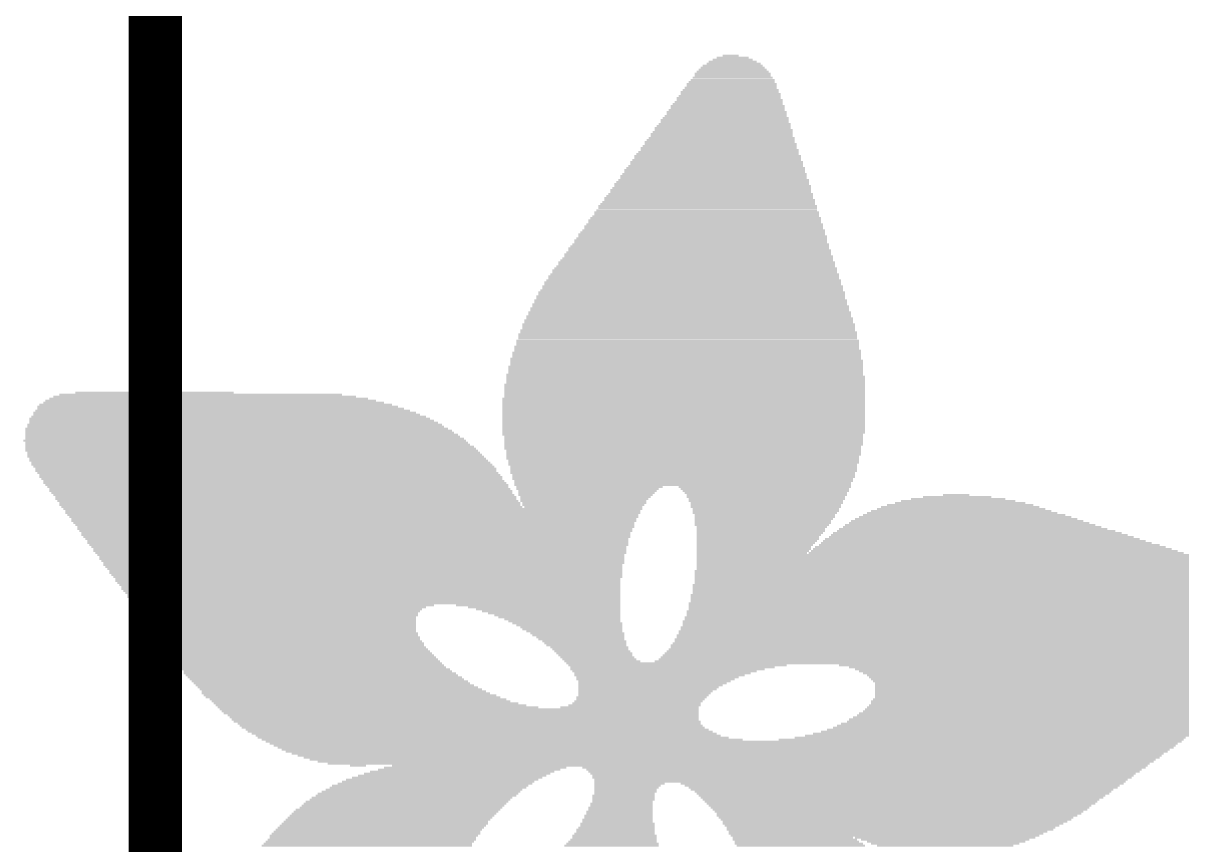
# Model space of a CAD drawing. Extents: x -8.6 to 41.9, y -5.2 to 49.8.
# Drawn here: x 0.504 to 4.909, y 31.962 to 35.084 of the extents above; entities that cross this region are included whole.
import ezdxf

# ---------------------------------------------------------------- set-up
doc = ezdxf.new("R2010")
doc.units = 0
doc.layers.add('21', color=40, linetype='CONTINUOUS')
doc.layers.add('22', color=6, linetype='CONTINUOUS')

# ---------------------------------------------------------------- blocks, each defined once
blk = doc.blocks.new('RECT')
blk.add_solid([(-0.5, -0.5), (0.5, -0.5), (-0.5, 0.5), (0.5, 0.5)])

msp = doc.modelspace()

# ---------------------------------------------------------------- linework, layer by layer
at = {"layer": '22', "const_width": 0.2032}
msp.add_lwpolyline([(1.007, 36.919), (1.007, 0.419)], dxfattribs=at)

# ---------------------------------------------------------------- block references
at = {"layer": '21'}
for p, xscale, yscale in [((3.2055, 34.9301), 0.2058, 0.0076), ((3.2017, 34.9377), 0.1829, 0.0076), ((3.2017, 34.9453), 0.1524, 0.0076), ((3.2017, 34.953), 0.1219, 0.0077), ((3.1941, 34.9606), 0.0609, 0.0076), ((3.2017, 34.892), 0.2896, 0.0076), ((3.2017, 34.8996), 0.2743, 0.0076), ((3.2017, 34.9072), 0.2591, 0.0076), ((3.2017, 34.9149), 0.2438, 0.0077), ((3.2017, 34.9225), 0.2286, 0.0076), ((3.1979, 34.8539), 0.3429, 0.0076), ((3.1979, 34.8463), 0.3429, 0.0076), ((3.1979, 34.8615), 0.3277, 0.0076), ((3.2017, 34.8691), 0.32, 0.0076), ((3.2017, 34.8768), 0.3048, 0.0077), ((3.2017, 34.8844), 0.2896, 0.0076), ((3.1865, 34.8006), 0.3963, 0.0077), ((3.1903, 34.8082), 0.3887, 0.0076), ((3.1903, 34.8234), 0.3733, 0.0076), ((3.1941, 34.8158), 0.381, 0.0076), ((3.1941, 34.831), 0.3657, 0.0076), ((3.1941, 34.8387), 0.3505, 0.0077), ((3.1788, 34.7548), 0.442, 0.0076), ((3.1827, 34.7701), 0.4343, 0.0076), ((3.1827, 34.7625), 0.4343, 0.0077), ((3.1827, 34.7777), 0.4191, 0.0076), ((3.1865, 34.7853), 0.4115, 0.0076), ((3.1903, 34.7929), 0.4039, 0.0076), ((3.1712, 34.7167), 0.4876, 0.0076), ((3.1712, 34.7091), 0.4876, 0.0076), ((3.175, 34.7244), 0.48, 0.0077), ((3.175, 34.732), 0.4648, 0.0076), ((3.1788, 34.7472), 0.4572, 0.0076), ((3.1788, 34.7396), 0.4572, 0.0076), ((3.1636, 34.671), 0.5334, 0.0076), ((3.1636, 34.6863), 0.5182, 0.0077), ((3.1674, 34.6786), 0.5258, 0.0076), ((3.1674, 34.6939), 0.5106, 0.0076), ((3.1712, 34.7015), 0.503, 0.0076), ((3.1522, 34.6329), 0.5715, 0.0076), ((3.156, 34.6253), 0.5791, 0.0076), ((3.156, 34.6405), 0.5639, 0.0076), ((3.1598, 34.6482), 0.5563, 0.0077), ((3.1598, 34.6634), 0.541, 0.0076), ((3.1598, 34.6558), 0.541, 0.0076), ((3.1446, 34.5796), 0.6325, 0.0076), ((3.1445, 34.5872), 0.6172, 0.0076), ((3.1483, 34.5948), 0.6096, 0.0076), ((3.1484, 34.6101), 0.5943, 0.0077), ((3.1522, 34.6024), 0.6019, 0.0076), ((3.1522, 34.6177), 0.5867, 0.0076), ((3.1369, 34.5339), 0.6782, 0.0077), ((3.1369, 34.5415), 0.663, 0.0076), ((3.1408, 34.5567), 0.6553, 0.0076), ((3.1408, 34.5491), 0.6553, 0.0076), ((3.1408, 34.5643), 0.6401, 0.0076), ((3.1446, 34.572), 0.6325, 0.0077), ((3.1293, 34.4881), 0.7239, 0.0076), ((3.1293, 34.5034), 0.7086, 0.0076), ((3.1293, 34.4958), 0.7086, 0.0077), ((3.1331, 34.511), 0.701, 0.0076), ((3.1331, 34.5262), 0.6858, 0.0076), ((3.1331, 34.5186), 0.6858, 0.0076), ((3.1179, 34.45), 0.762, 0.0076), ((3.1217, 34.4577), 0.7544, 0.0077), ((3.1255, 34.4653), 0.7468, 0.0076), ((3.1217, 34.4729), 0.7391, 0.0076), ((3.1255, 34.4805), 0.7315, 0.0076), ((3.1103, 34.4043), 0.8077, 0.0076), ((3.1103, 34.4196), 0.7925, 0.0077), ((3.1141, 34.4119), 0.8001, 0.0076), ((3.1141, 34.4272), 0.7849, 0.0076), ((3.1179, 34.4348), 0.7773, 0.0076), ((3.1179, 34.4424), 0.762, 0.0076), ((3.1026, 34.3662), 0.8534, 0.0076), ((3.1026, 34.3586), 0.8534, 0.0076), ((3.1026, 34.3738), 0.8382, 0.0076), ((3.1064, 34.3891), 0.8306, 0.0076), ((3.1064, 34.3815), 0.8306, 0.0077), ((3.1065, 34.3967), 0.8153, 0.0076), ((3.0912, 34.3129), 0.9068, 0.0076), ((3.095, 34.3205), 0.8992, 0.0076), ((3.095, 34.3357), 0.884, 0.0076), ((3.095, 34.3281), 0.884, 0.0076), ((3.0989, 34.3434), 0.8763, 0.0077), ((3.0988, 34.351), 0.861, 0.0076), ((3.0836, 34.2824), 0.9373, 0.0076), ((3.0874, 34.2748), 0.9449, 0.0076), ((3.0874, 34.29), 0.9296, 0.0076), ((3.0912, 34.2976), 0.922, 0.0076), ((3.0912, 34.3053), 0.9068, 0.0077), ((3.0721, 34.2291), 0.9906, 0.0077), ((3.076, 34.2367), 0.9829, 0.0076), ((3.0798, 34.2443), 0.9753, 0.0076), ((3.0798, 34.2595), 0.9601, 0.0076), ((3.0798, 34.2519), 0.9601, 0.0076), ((3.0836, 34.2672), 0.9525, 0.0077), ((3.0646, 34.1833), 1.0363, 0.0076), ((3.0684, 34.191), 1.0287, 0.0077), ((3.0684, 34.2062), 1.0135, 0.0076), ((3.0722, 34.1986), 1.0211, 0.0076), ((3.0722, 34.2138), 1.0059, 0.0076), ((3.076, 34.2214), 0.9983, 0.0076), ((3.0569, 34.1452), 1.082, 0.0076), ((3.0569, 34.1376), 1.082, 0.0076), ((3.0607, 34.1529), 1.0744, 0.0077), ((3.0607, 34.1605), 1.0592, 0.0076), ((3.0645, 34.1757), 1.0516, 0.0076), ((3.0645, 34.1681), 1.0516, 0.0076), ((3.0493, 34.0995), 1.1278, 0.0076), ((3.0493, 34.0919), 1.1278, 0.0076), ((3.0531, 34.1071), 1.1202, 0.0076), ((3.0531, 34.1224), 1.1049, 0.0076), ((3.0531, 34.1148), 1.1049, 0.0077), ((3.0569, 34.13), 1.0972, 0.0076), ((3.0455, 34.0614), 1.1659, 0.0076), ((3.0455, 34.0538), 1.1659, 0.0076), ((3.0455, 34.069), 1.1506, 0.0076), ((3.0493, 34.0843), 1.143, 0.0076), ((3.0493, 34.0767), 1.143, 0.0077), ((3.0379, 34.0157), 1.1963, 0.0076), ((3.0417, 34.0081), 1.2039, 0.0076), ((3.0417, 34.0309), 1.1887, 0.0076), ((3.0417, 34.0233), 1.1887, 0.0076), ((3.0417, 34.0462), 1.1735, 0.0076), ((3.0417, 34.0386), 1.1735, 0.0077), ((3.0341, 33.97), 1.2345, 0.0076), ((3.0379, 33.9624), 1.2421, 0.0077), ((3.0379, 33.9852), 1.2269, 0.0076), ((3.0379, 33.9776), 1.2269, 0.0076), ((3.0379, 34.0005), 1.2115, 0.0077), ((3.0379, 33.9928), 1.2115, 0.0076), ((3.0303, 33.9166), 1.2725, 0.0076), ((3.0341, 33.9395), 1.2649, 0.0076), ((3.0341, 33.9319), 1.2649, 0.0076), ((3.0341, 33.9243), 1.2649, 0.0077), ((3.0341, 33.9547), 1.2497, 0.0076), ((3.0341, 33.9471), 1.2497, 0.0076), ((3.0302, 33.8785), 1.303, 0.0076), ((3.0302, 33.9014), 1.2878, 0.0076), ((3.0302, 33.8938), 1.2878, 0.0076), ((3.0302, 33.8862), 1.2878, 0.0077), ((3.0341, 33.909), 1.2801, 0.0076), ((3.0265, 33.8328), 1.3259, 0.0076), ((3.0264, 33.8557), 1.3106, 0.0076), ((3.0264, 33.8481), 1.3106, 0.0077), ((3.0303, 33.8404), 1.3183, 0.0076), ((3.0302, 33.8709), 1.303, 0.0076), ((3.0302, 33.8633), 1.303, 0.0076), ((3.0227, 33.81), 1.3335, 0.0077), ((3.0265, 33.8023), 1.3411, 0.0076), ((3.0265, 33.7947), 1.3411, 0.0076), ((3.0265, 33.7871), 1.3411, 0.0076), ((3.0265, 33.8252), 1.3259, 0.0076), ((3.0265, 33.8176), 1.3259, 0.0076), ((3.0188, 33.749), 1.3564, 0.0076), ((3.0226, 33.7414), 1.364, 0.0076), ((3.0226, 33.7795), 1.3488, 0.0076), ((3.0226, 33.7719), 1.3488, 0.0077), ((3.0226, 33.7642), 1.3488, 0.0076), ((3.0226, 33.7566), 1.3488, 0.0076), ((3.0188, 33.7109), 1.3716, 0.0076), ((3.0188, 33.7033), 1.3716, 0.0076), ((3.0188, 33.6957), 1.3716, 0.0077), ((3.0226, 33.7338), 1.364, 0.0077), ((3.0226, 33.7261), 1.364, 0.0076), ((3.0226, 33.7185), 1.364, 0.0076), ((1.209, 33.6576), 1.2115, 0.0077), ((1.1938, 33.6652), 1.1506, 0.0076), ((1.1786, 33.6728), 1.0744, 0.0076), ((1.0033, 33.6804), 0.602, 0.0076), ((3.015, 33.6576), 1.3792, 0.0077), ((3.0188, 33.688), 1.3716, 0.0076), ((3.0188, 33.6804), 1.3716, 0.0076), ((3.0188, 33.6728), 1.3716, 0.0076), ((3.0188, 33.6652), 1.3716, 0.0076), ((1.2624, 33.6118), 1.425, 0.0076), ((1.2433, 33.6271), 1.3716, 0.0076), ((1.2548, 33.6195), 1.3945, 0.0077), ((1.2358, 33.6347), 1.3411, 0.0076), ((1.2281, 33.6423), 1.2954, 0.0076), ((1.2167, 33.6499), 1.2573, 0.0076), ((3.015, 33.6499), 1.3792, 0.0076), ((3.015, 33.6423), 1.3792, 0.0076), ((3.015, 33.6347), 1.3792, 0.0076), ((3.015, 33.6271), 1.3792, 0.0076), ((3.015, 33.6195), 1.3792, 0.0077), ((3.015, 33.6118), 1.3792, 0.0076), ((1.2891, 33.5814), 1.524, 0.0077), ((1.2967, 33.5737), 1.5392, 0.0076), ((1.3043, 33.5661), 1.5544, 0.0076), ((1.2853, 33.589), 1.5011, 0.0076), ((1.27, 33.6042), 1.4554, 0.0076), ((1.2776, 33.5966), 1.4707, 0.0076), ((3.015, 33.6042), 1.3792, 0.0076), ((3.015, 33.5966), 1.3792, 0.0076), ((3.015, 33.589), 1.3792, 0.0076), ((3.015, 33.5814), 1.3792, 0.0077), ((3.015, 33.5737), 1.3792, 0.0076), ((3.015, 33.5661), 1.3792, 0.0076), ((1.3157, 33.5433), 1.6078, 0.0077), ((1.3234, 33.5356), 1.6231, 0.0076), ((1.3272, 33.528), 1.6307, 0.0076), ((1.3348, 33.5204), 1.6459, 0.0076), ((1.3081, 33.5585), 1.5774, 0.0076), ((1.3119, 33.5509), 1.585, 0.0076), ((3.015, 33.5585), 1.3792, 0.0076), ((3.015, 33.5509), 1.3792, 0.0076), ((3.015, 33.5433), 1.3792, 0.0077), ((3.015, 33.5356), 1.3792, 0.0076), ((3.015, 33.528), 1.3792, 0.0076), ((3.0112, 33.5204), 1.3716, 0.0076), ((1.3462, 33.4975), 1.684, 0.0076), ((1.3386, 33.5128), 1.6536, 0.0076), ((1.3462, 33.5052), 1.6688, 0.0077), ((1.3538, 33.4899), 1.684, 0.0076), ((1.3577, 33.4823), 1.6917, 0.0076), ((3.015, 33.5128), 1.364, 0.0076), ((3.015, 33.5052), 1.364, 0.0077), ((3.015, 33.4975), 1.364, 0.0076), ((3.015, 33.4899), 1.364, 0.0076), ((3.015, 33.4823), 1.364, 0.0076), ((1.3653, 33.4747), 1.7069, 0.0076), ((1.3691, 33.4671), 1.7145, 0.0077), ((1.3729, 33.4594), 1.7221, 0.0076), ((1.3805, 33.4518), 1.7222, 0.0076), ((1.3843, 33.4442), 1.7298, 0.0076), ((1.3881, 33.4366), 1.7374, 0.0076), ((3.0112, 33.4747), 1.3564, 0.0076), ((3.0112, 33.4671), 1.3564, 0.0077), ((3.015, 33.4594), 1.3488, 0.0076), ((3.015, 33.4518), 1.3488, 0.0076), ((3.015, 33.4442), 1.3488, 0.0076), ((3.0112, 33.4366), 1.3411, 0.0076), ((1.3958, 33.429), 1.7373, 0.0077), ((1.3996, 33.4213), 1.7449, 0.0076), ((1.4072, 33.4137), 1.745, 0.0076), ((1.411, 33.4061), 1.7526, 0.0076), ((1.4186, 33.3985), 1.7526, 0.0076), ((1.4262, 33.3909), 1.7526, 0.0077), ((3.0112, 33.429), 1.3411, 0.0077), ((3.015, 33.4213), 1.3335, 0.0076), ((3.015, 33.4137), 1.3335, 0.0076), ((3.0112, 33.4061), 1.3259, 0.0076), ((3.015, 33.3985), 1.3182, 0.0076), ((3.015, 33.3909), 1.3182, 0.0077), ((1.4262, 33.3832), 1.7526, 0.0076), ((1.4338, 33.3756), 1.7526, 0.0076), ((1.4415, 33.368), 1.7526, 0.0076), ((1.4453, 33.3604), 1.7602, 0.0076), ((1.4491, 33.3528), 1.7526, 0.0077), ((1.4567, 33.3451), 1.7526, 0.0076), ((3.015, 33.3832), 1.3182, 0.0076), ((3.0112, 33.3756), 1.3106, 0.0076), ((3.015, 33.368), 1.303, 0.0076), ((3.015, 33.3604), 1.303, 0.0076), ((3.0112, 33.3528), 1.2954, 0.0077), ((3.015, 33.3451), 1.2878, 0.0076), ((1.4605, 33.3375), 1.7602, 0.0076), ((1.4681, 33.3299), 1.7602, 0.0076), ((1.4719, 33.3223), 1.7526, 0.0076), ((1.4796, 33.3147), 1.7526, 0.0077), ((1.4834, 33.307), 1.7602, 0.0076), ((1.4872, 33.2994), 1.7526, 0.0076), ((3.0112, 33.3375), 1.2802, 0.0076), ((3.0112, 33.3299), 1.2802, 0.0076), ((2.6568, 33.3223), 0.5563, 0.0076), ((2.6492, 33.3147), 0.541, 0.0077), ((2.6492, 33.307), 0.5258, 0.0076), ((2.6454, 33.2994), 0.5182, 0.0076), ((3.3236, 33.3223), 0.6554, 0.0076), ((3.3236, 33.3147), 0.64, 0.0077), ((3.3274, 33.307), 0.6324, 0.0076), ((3.3274, 33.2994), 0.6172, 0.0076), ((1.4948, 33.2918), 1.7526, 0.0076), ((1.5024, 33.2842), 1.7526, 0.0076), ((1.5024, 33.2766), 1.7526, 0.0077), ((1.51, 33.2689), 1.7526, 0.0076), ((1.5177, 33.2613), 1.7526, 0.0076), ((2.6416, 33.2918), 0.5106, 0.0076), ((2.6378, 33.2766), 0.4876, 0.0077), ((2.634, 33.2689), 0.48, 0.0076), ((2.6417, 33.2842), 0.4953, 0.0076), ((2.6378, 33.2613), 0.4724, 0.0076), ((3.3312, 33.2918), 0.6096, 0.0076), ((3.3274, 33.2842), 0.602, 0.0076), ((3.3312, 33.2766), 0.5944, 0.0077), ((3.3274, 33.2689), 0.5868, 0.0076), ((3.3313, 33.2613), 0.5791, 0.0076), ((4.0666, 33.2613), 0.4953, 0.0076), ((4.059, 33.2689), 0.4343, 0.0076), ((4.059, 33.2766), 0.3581, 0.0077), ((4.0552, 33.2842), 0.2591, 0.0076), ((4.0513, 33.2918), 0.099, 0.0076), ((1.5177, 33.2537), 1.7526, 0.0076), ((1.5253, 33.2461), 1.7526, 0.0076), ((1.7577, 33.2385), 2.2022, 0.0077), ((1.7577, 33.2308), 2.187, 0.0076), ((1.7577, 33.2232), 2.187, 0.0076), ((1.7577, 33.2156), 2.1717, 0.0076), ((2.634, 33.2537), 0.4648, 0.0076), ((2.634, 33.2461), 0.4496, 0.0076), ((3.3275, 33.2537), 0.5715, 0.0076), ((3.3275, 33.2461), 0.5715, 0.0076), ((3.3274, 33.2385), 0.5562, 0.0077), ((3.3274, 33.2308), 0.5562, 0.0076), ((3.3236, 33.2232), 0.5486, 0.0076), ((3.3236, 33.2156), 0.5334, 0.0076), ((4.0818, 33.2156), 0.7696, 0.0076), ((4.0742, 33.2232), 0.7239, 0.0076), ((4.0704, 33.2308), 0.6858, 0.0076), ((4.0704, 33.2385), 0.6401, 0.0077), ((4.0666, 33.2461), 0.6019, 0.0076), ((4.0666, 33.2537), 0.5563, 0.0076), ((1.7615, 33.208), 2.164, 0.0076), ((1.7615, 33.2004), 2.1488, 0.0077), ((1.7615, 33.1927), 2.1488, 0.0076), ((1.7615, 33.1851), 2.1336, 0.0076), ((1.7653, 33.1775), 2.126, 0.0076), ((1.7691, 33.1699), 2.1184, 0.0076), ((3.3236, 33.208), 0.5334, 0.0076), ((3.3198, 33.2004), 0.5258, 0.0077), ((3.316, 33.1927), 0.5182, 0.0076), ((3.316, 33.1851), 0.5182, 0.0076), ((3.3122, 33.1775), 0.5105, 0.0076), ((3.3122, 33.1699), 0.4953, 0.0076), ((4.1123, 33.1699), 0.983, 0.0076), ((4.1047, 33.1775), 0.9525, 0.0076), ((4.1008, 33.1851), 0.9144, 0.0076), ((4.0933, 33.1927), 0.8839, 0.0076), ((4.0894, 33.2004), 0.8458, 0.0077), ((4.0856, 33.208), 0.8078, 0.0076), ((1.7653, 33.1623), 2.1108, 0.0077), ((1.7692, 33.1546), 2.1031, 0.0076), ((1.7692, 33.147), 2.0879, 0.0076), ((1.7692, 33.1394), 2.0879, 0.0076), ((1.773, 33.1318), 2.0803, 0.0076), ((1.7729, 33.1242), 2.065, 0.0077), ((3.3084, 33.1623), 0.4877, 0.0077), ((3.3084, 33.1546), 0.4877, 0.0076), ((3.2969, 33.1318), 0.4648, 0.0076), ((3.2969, 33.1242), 0.4648, 0.0077), ((3.3046, 33.147), 0.4801, 0.0076), ((3.3008, 33.1394), 0.4725, 0.0076), ((4.1504, 33.1242), 1.1963, 0.0077), ((4.1466, 33.1318), 1.1583, 0.0076), ((4.139, 33.1394), 1.1277, 0.0076), ((4.1314, 33.147), 1.0973, 0.0076), ((4.1275, 33.1546), 1.0592, 0.0076), ((4.1161, 33.1623), 1.0211, 0.0077), ((1.7767, 33.1165), 2.0574, 0.0076), ((1.7767, 33.1089), 2.0574, 0.0076), ((1.7806, 33.1013), 2.0497, 0.0076), ((1.7806, 33.0937), 2.0345, 0.0076), ((1.7844, 33.0861), 2.0269, 0.0077), ((3.2931, 33.1165), 0.4572, 0.0076), ((3.2893, 33.1089), 0.4496, 0.0076), ((3.2855, 33.1013), 0.442, 0.0076), ((3.2817, 33.0937), 0.4344, 0.0076), ((3.2817, 33.0861), 0.4344, 0.0077), ((4.1885, 33.0861), 1.364, 0.0077), ((4.1809, 33.0937), 1.3335, 0.0076), ((4.177, 33.1013), 1.2954, 0.0076), ((4.1657, 33.1089), 1.2573, 0.0076), ((4.158, 33.1165), 1.2268, 0.0076), ((1.7844, 33.0784), 2.0269, 0.0076), ((1.7882, 33.0708), 2.0193, 0.0076), ((1.7882, 33.0632), 2.0041, 0.0076), ((1.792, 33.0556), 1.9964, 0.0076), ((1.792, 33.048), 1.9964, 0.0077), ((1.7958, 33.0403), 1.9888, 0.0076), ((3.2779, 33.0784), 0.4267, 0.0076), ((3.2741, 33.0708), 0.4191, 0.0076), ((4.0132, 33.0556), 1.8974, 0.0076), ((4.0018, 33.0632), 1.8745, 0.0076), ((4.0285, 33.048), 1.9279, 0.0077), ((4.0399, 33.0403), 1.9507, 0.0076), ((4.2037, 33.0708), 1.425, 0.0076), ((4.1961, 33.0784), 1.3944, 0.0076), ((1.7996, 33.0327), 1.9812, 0.0076), ((1.7958, 33.0251), 1.9736, 0.0076), ((1.7996, 33.0175), 1.966, 0.0076), ((1.8034, 33.0099), 1.9584, 0.0077), ((1.8073, 33.0022), 1.9507, 0.0076), ((1.8073, 32.9946), 1.9507, 0.0076), ((4.0932, 33.0022), 2.0726, 0.0076), ((4.1047, 32.9946), 2.0955, 0.0076), ((4.0513, 33.0327), 1.9736, 0.0076), ((4.0856, 33.0099), 2.0422, 0.0077), ((4.0628, 33.0251), 1.9965, 0.0076), ((4.0742, 33.0175), 2.0193, 0.0076), ((1.8111, 32.987), 1.9431, 0.0076), ((1.8149, 32.9794), 1.9355, 0.0076), ((1.8149, 32.9718), 1.9203, 0.0077), ((1.8149, 32.9641), 1.9203, 0.0076), ((1.8187, 32.9565), 1.9127, 0.0076), ((1.8225, 32.9489), 1.905, 0.0076), ((4.1656, 32.9489), 2.2326, 0.0076), ((4.1199, 32.987), 2.126, 0.0076), ((4.1313, 32.9794), 2.1488, 0.0076), ((4.1618, 32.9565), 2.2098, 0.0076), ((4.1428, 32.9718), 2.1717, 0.0077), ((4.1504, 32.9641), 2.1869, 0.0076), ((1.8263, 32.9413), 1.8974, 0.0076), ((1.8263, 32.9337), 1.8974, 0.0077), ((1.8301, 32.926), 1.8898, 0.0076), ((1.8339, 32.9184), 1.8822, 0.0076), ((1.8377, 32.9108), 1.8746, 0.0076), ((1.8377, 32.9032), 1.8746, 0.0076), ((4.1885, 32.9108), 2.2936, 0.0076), ((4.1923, 32.9032), 2.3012, 0.0076), ((4.1885, 32.9184), 2.2784, 0.0076), ((4.1733, 32.9413), 2.2479, 0.0076), ((4.1771, 32.9337), 2.2555, 0.0077), ((4.1847, 32.926), 2.2707, 0.0076), ((1.8416, 32.8956), 1.8669, 0.0077), ((1.8454, 32.8879), 1.8593, 0.0076), ((1.8454, 32.8803), 1.8593, 0.0076), ((1.4948, 32.8727), 1.143, 0.0076), ((1.4834, 32.8651), 1.1049, 0.0076), ((2.4626, 32.8727), 0.6249, 0.0076), ((2.4854, 32.8651), 0.5792, 0.0076), ((4.1999, 32.8651), 2.3318, 0.0076), ((4.1961, 32.8803), 2.3241, 0.0076), ((4.1961, 32.8727), 2.3241, 0.0076), ((4.1923, 32.8956), 2.3012, 0.0077), ((4.1961, 32.8879), 2.3088, 0.0076), ((1.4796, 32.8575), 1.0821, 0.0077), ((1.4758, 32.8498), 1.0745, 0.0076), ((1.4758, 32.8422), 1.0591, 0.0076), ((1.4796, 32.8346), 1.0515, 0.0076), ((1.4796, 32.827), 1.0363, 0.0076), ((1.4796, 32.8194), 1.0363, 0.0077), ((2.5007, 32.8575), 0.5487, 0.0077), ((2.5121, 32.8498), 0.5258, 0.0076), ((2.5235, 32.8422), 0.503, 0.0076), ((2.535, 32.8346), 0.4801, 0.0076), ((2.5426, 32.827), 0.4649, 0.0076), ((2.554, 32.8194), 0.442, 0.0077), ((4.1961, 32.827), 2.3546, 0.0076), ((4.1961, 32.8194), 2.3546, 0.0077), ((4.1961, 32.8498), 2.3394, 0.0076), ((4.1999, 32.8422), 2.347, 0.0076), ((4.1999, 32.8346), 2.347, 0.0076), ((4.1999, 32.8575), 2.3318, 0.0077), ((1.4834, 32.8117), 1.0287, 0.0076), ((1.4871, 32.8041), 1.0211, 0.0076), ((1.491, 32.7965), 1.0134, 0.0076), ((1.491, 32.7889), 1.0134, 0.0076), ((1.4948, 32.7813), 1.0058, 0.0077), ((1.4986, 32.7736), 0.9982, 0.0076), ((2.5616, 32.8117), 0.4268, 0.0076), ((2.5731, 32.8041), 0.4191, 0.0076), ((2.5807, 32.7965), 0.4039, 0.0076), ((2.5883, 32.7889), 0.3886, 0.0076), ((2.5921, 32.7813), 0.381, 0.0077), ((2.5997, 32.7736), 0.3658, 0.0076), ((4.1885, 32.7736), 2.3851, 0.0076), ((4.1923, 32.7889), 2.3774, 0.0076), ((4.1923, 32.7813), 2.3774, 0.0077), ((4.1923, 32.8117), 2.3622, 0.0076), ((4.1923, 32.8041), 2.3622, 0.0076), ((4.1961, 32.7965), 2.3698, 0.0076), ((1.5024, 32.766), 1.0058, 0.0076), ((1.5062, 32.7584), 0.9982, 0.0076), ((1.5139, 32.7508), 0.9983, 0.0076), ((1.5177, 32.7431), 0.9906, 0.0077), ((1.5215, 32.7355), 0.9982, 0.0076), ((1.5291, 32.7279), 0.9982, 0.0076), ((2.6112, 32.766), 0.3581, 0.0076), ((2.615, 32.7584), 0.3505, 0.0076), ((2.6225, 32.7508), 0.3353, 0.0076), ((2.6263, 32.7431), 0.3277, 0.0077), ((2.6378, 32.7355), 0.32, 0.0076), ((2.6416, 32.7279), 0.3124, 0.0076), ((4.1695, 32.7279), 2.3927, 0.0076), ((4.1771, 32.7431), 2.3927, 0.0077), ((4.1771, 32.7355), 2.3927, 0.0076), ((4.1809, 32.7584), 2.3851, 0.0076), ((4.1809, 32.7508), 2.3851, 0.0076), ((4.1885, 32.766), 2.3851, 0.0076), ((1.5329, 32.7203), 0.9906, 0.0076), ((1.5405, 32.7127), 0.9906, 0.0076), ((1.5443, 32.705), 0.9982, 0.0077), ((1.552, 32.6974), 0.9983, 0.0076), ((1.5596, 32.6898), 0.9982, 0.0076), ((1.5672, 32.6822), 0.9982, 0.0076), ((2.6454, 32.7203), 0.3048, 0.0076), ((2.6568, 32.7127), 0.2971, 0.0076), ((2.6606, 32.705), 0.2895, 0.0077), ((2.6683, 32.6974), 0.2896, 0.0076), ((2.6759, 32.6898), 0.2896, 0.0076), ((2.6797, 32.6822), 0.282, 0.0076), ((4.139, 32.6822), 2.4079, 0.0076), ((4.1466, 32.6898), 2.4079, 0.0076), ((4.1504, 32.6974), 2.4003, 0.0076), ((4.158, 32.705), 2.4003, 0.0077), ((4.1657, 32.7203), 2.4003, 0.0076), ((4.1657, 32.7127), 2.4003, 0.0076), ((1.571, 32.6746), 1.0058, 0.0076), ((1.5786, 32.6669), 1.0058, 0.0077), ((1.5863, 32.6593), 1.0059, 0.0076), ((1.5901, 32.6517), 1.0135, 0.0076), ((1.5977, 32.6441), 1.0135, 0.0076), ((2.6874, 32.6746), 0.2819, 0.0076), ((2.6949, 32.6669), 0.2819, 0.0077), ((2.7064, 32.6593), 0.2896, 0.0076), ((3.9408, 32.6517), 2.7432, 0.0076), ((2.9921, 32.6441), 0.8306, 0.0076), ((4.1123, 32.6593), 2.4155, 0.0076), ((4.1237, 32.6669), 2.408, 0.0077), ((4.1314, 32.6746), 2.4079, 0.0076), ((4.4552, 32.6441), 1.6993, 0.0076), ((1.6053, 32.6365), 1.0134, 0.0076), ((1.6168, 32.6288), 1.0211, 0.0077), ((1.632, 32.6136), 1.0363, 0.0076), ((1.6244, 32.6212), 1.0211, 0.0076), ((1.6396, 32.606), 1.0363, 0.0076), ((1.651, 32.5984), 1.044, 0.0076), ((2.9731, 32.6365), 0.7772, 0.0076), ((2.9541, 32.6288), 0.7391, 0.0077), ((2.9426, 32.6212), 0.701, 0.0076), ((2.935, 32.6136), 0.6706, 0.0076), ((2.9236, 32.606), 0.6477, 0.0076), ((2.9159, 32.5984), 0.6172, 0.0076), ((4.4704, 32.6365), 1.6536, 0.0076), ((4.4742, 32.6288), 1.6154, 0.0077), ((4.478, 32.6212), 1.5926, 0.0076), ((4.4819, 32.6136), 1.5697, 0.0076), ((4.4819, 32.606), 1.5393, 0.0076), ((4.4818, 32.5984), 1.524, 0.0076), ((1.6587, 32.5907), 1.0439, 0.0077), ((1.6701, 32.5831), 1.0515, 0.0076), ((1.6777, 32.5755), 1.0516, 0.0076), ((1.6891, 32.5679), 1.0592, 0.0076), ((1.7005, 32.5603), 1.0668, 0.0076), ((1.712, 32.5526), 1.0744, 0.0077), ((2.9083, 32.5907), 0.602, 0.0077), ((2.9045, 32.5831), 0.5792, 0.0076), ((2.8969, 32.5755), 0.5639, 0.0076), ((2.8893, 32.5679), 0.5487, 0.0076), ((2.8816, 32.5603), 0.5334, 0.0076), ((2.8778, 32.5526), 0.5258, 0.0077), ((4.4819, 32.5907), 1.5087, 0.0077), ((4.4781, 32.5831), 1.4859, 0.0076), ((4.4742, 32.5679), 1.463, 0.0076), ((4.4666, 32.5603), 1.4478, 0.0076), ((4.4628, 32.5526), 1.4402, 0.0077), ((4.4781, 32.5755), 1.4707, 0.0076), ((1.7234, 32.545), 1.082, 0.0076), ((1.731, 32.5374), 1.0973, 0.0076), ((1.7463, 32.5298), 1.1125, 0.0076), ((1.7577, 32.5222), 1.1202, 0.0076), ((1.7768, 32.5145), 1.1277, 0.0077), ((1.7882, 32.5069), 1.1354, 0.0076), ((2.8436, 32.5069), 0.4877, 0.0076), ((2.855, 32.5222), 0.4953, 0.0076), ((2.8512, 32.5145), 0.4877, 0.0077), ((2.8702, 32.545), 0.5106, 0.0076), ((2.8664, 32.5374), 0.503, 0.0076), ((2.8626, 32.5298), 0.4953, 0.0076), ((4.4209, 32.5069), 1.3868, 0.0076), ((4.4323, 32.5145), 1.3944, 0.0077), ((4.4552, 32.545), 1.4249, 0.0076), ((4.4514, 32.5374), 1.4173, 0.0076), ((4.4476, 32.5298), 1.4097, 0.0076), ((4.44, 32.5222), 1.3945, 0.0076), ((1.8072, 32.4993), 1.1582, 0.0076), ((1.8263, 32.4917), 1.1811, 0.0076), ((1.8529, 32.4841), 1.2192, 0.0076), ((2.1616, 32.4764), 1.8211, 0.0077), ((2.1654, 32.4688), 1.8135, 0.0076), ((2.8093, 32.4841), 0.5257, 0.0076), ((2.8283, 32.4917), 0.503, 0.0076), ((2.8359, 32.4993), 0.4877, 0.0076), ((4.379, 32.4688), 1.364, 0.0076), ((4.3904, 32.4764), 1.3716, 0.0077), ((4.398, 32.4841), 1.3716, 0.0076), ((4.4095, 32.4917), 1.3793, 0.0076), ((4.4171, 32.4993), 1.3792, 0.0076), ((2.1692, 32.4612), 1.8059, 0.0076), ((2.1768, 32.4536), 1.7907, 0.0076), ((2.1806, 32.446), 1.783, 0.0076), ((2.1844, 32.4383), 1.7754, 0.0077), ((2.1921, 32.4307), 1.7755, 0.0076), ((2.1997, 32.4231), 1.7603, 0.0076), ((4.3066, 32.4231), 1.3868, 0.0076), ((4.3256, 32.4307), 1.3792, 0.0076), ((4.3333, 32.4383), 1.3793, 0.0077), ((4.3447, 32.446), 1.3716, 0.0076), ((4.3599, 32.4536), 1.3716, 0.0076), ((4.3675, 32.4612), 1.3716, 0.0076), ((2.2073, 32.4155), 1.7602, 0.0076), ((2.2149, 32.4079), 1.7602, 0.0076), ((2.2301, 32.4002), 1.7602, 0.0077), ((2.2416, 32.3926), 1.7679, 0.0076), ((2.2568, 32.385), 1.7678, 0.0076), ((2.2721, 32.3774), 1.7679, 0.0076), ((4.2075, 32.3774), 1.463, 0.0076), ((4.2266, 32.385), 1.4402, 0.0076), ((4.2495, 32.3926), 1.4249, 0.0076), ((4.2647, 32.4002), 1.4097, 0.0077), ((4.2799, 32.4079), 1.3944, 0.0076), ((4.2952, 32.4155), 1.3945, 0.0076), ((2.2911, 32.3698), 1.7907, 0.0076), ((2.3254, 32.3621), 1.8288, 0.0077), ((3.1674, 32.3545), 3.4824, 0.0076), ((3.1674, 32.3469), 3.4518, 0.0076), ((3.1712, 32.3393), 3.429, 0.0076), ((3.175, 32.3317), 3.4062, 0.0076), ((4.1466, 32.3621), 1.5393, 0.0077), ((4.1809, 32.3698), 1.4859, 0.0076), ((3.175, 32.324), 3.3756, 0.0077), ((3.1788, 32.3164), 3.3528, 0.0076), ((3.1827, 32.3088), 3.3147, 0.0076), ((3.1903, 32.3012), 3.2843, 0.0076), ((3.1979, 32.2936), 3.2537, 0.0076), ((3.2017, 32.2859), 3.2156, 0.0077), ((3.2131, 32.2783), 3.1776, 0.0076), ((3.2245, 32.2707), 3.1242, 0.0076), ((1.7768, 32.2631), 0.0609, 0.0076), ((2.1997, 32.2478), 0.6935, 0.0077), ((2.2225, 32.2555), 0.6934, 0.0076), ((3.3427, 32.2631), 2.8727, 0.0076), ((3.7008, 32.2555), 2.1412, 0.0076), ((3.7008, 32.2478), 2.1108, 0.0077), ((2.0816, 32.2021), 0.7315, 0.0076), ((2.0968, 32.2097), 0.7315, 0.0077), ((2.1159, 32.2174), 0.7239, 0.0076), ((2.1349, 32.225), 0.7163, 0.0076), ((2.154, 32.2326), 0.7087, 0.0076), ((2.173, 32.2402), 0.701, 0.0076), ((3.7008, 32.2402), 2.0955, 0.0076), ((3.697, 32.2326), 2.0726, 0.0076), ((3.697, 32.225), 2.0574, 0.0076), ((3.6932, 32.2174), 2.0498, 0.0076), ((3.6894, 32.2097), 2.0269, 0.0077), ((3.6856, 32.2021), 2.0193, 0.0076), ((2.0053, 32.1564), 0.762, 0.0076), ((2.0168, 32.164), 0.7544, 0.0076), ((2.0282, 32.1716), 0.7468, 0.0077), ((2.0434, 32.1793), 0.7467, 0.0076), ((2.0511, 32.1869), 0.7467, 0.0076), ((2.0701, 32.1945), 0.7392, 0.0076), ((2.8093, 32.1945), 0.2667, 0.0076), ((2.8016, 32.1869), 0.2515, 0.0076), ((2.7978, 32.1793), 0.2438, 0.0076), ((2.794, 32.1716), 0.2362, 0.0077), ((2.794, 32.164), 0.2362, 0.0076), ((2.7902, 32.1564), 0.2286, 0.0076), ((3.8456, 32.1945), 1.684, 0.0076), ((3.8456, 32.1869), 1.6535, 0.0076), ((3.8494, 32.1793), 1.6307, 0.0076), ((3.8456, 32.1716), 1.6078, 0.0077), ((3.8494, 32.164), 1.585, 0.0076), ((3.8494, 32.1564), 1.5697, 0.0076), ((1.9482, 32.1107), 0.7696, 0.0076), ((1.9558, 32.1183), 0.7696, 0.0076), ((1.9634, 32.1259), 0.7696, 0.0076), ((1.9749, 32.1335), 0.762, 0.0077), ((1.9825, 32.1412), 0.762, 0.0076), ((1.9977, 32.1488), 0.762, 0.0076), ((2.7788, 32.1183), 0.2362, 0.0076), ((2.7788, 32.1107), 0.2362, 0.0076), ((2.7864, 32.1488), 0.2362, 0.0076), ((2.7864, 32.1412), 0.2362, 0.0076), ((2.7864, 32.1335), 0.2362, 0.0077), ((2.7826, 32.1259), 0.2286, 0.0076), ((3.8456, 32.1488), 1.5469, 0.0076), ((3.8456, 32.1412), 1.5316, 0.0076), ((3.8418, 32.1335), 1.5087, 0.0077), ((3.8418, 32.1259), 1.4935, 0.0076), ((3.8418, 32.1183), 1.4783, 0.0076), ((3.838, 32.1107), 1.4555, 0.0076), ((1.9063, 32.0726), 0.7772, 0.0076), ((1.9139, 32.0802), 0.7772, 0.0076), ((1.9215, 32.0878), 0.7772, 0.0076), ((1.9292, 32.0954), 0.7773, 0.0077), ((1.9406, 32.1031), 0.7696, 0.0076), ((2.7673, 32.0726), 0.2591, 0.0076), ((2.7712, 32.0878), 0.2515, 0.0076), ((2.7712, 32.0802), 0.2515, 0.0076), ((2.775, 32.1031), 0.2439, 0.0076), ((2.775, 32.0954), 0.2439, 0.0077), ((3.838, 32.1031), 1.4401, 0.0076), ((3.838, 32.0954), 1.4249, 0.0077), ((3.8342, 32.0878), 1.4021, 0.0076), ((3.8265, 32.0726), 1.3716, 0.0076), ((3.8342, 32.0802), 1.3869, 0.0076), ((1.8644, 32.0269), 0.7849, 0.0076), ((1.872, 32.0345), 0.7848, 0.0076), ((1.8796, 32.0421), 0.7848, 0.0076), ((1.8834, 32.0497), 0.7772, 0.0076), ((1.8911, 32.0573), 0.7773, 0.0077), ((1.8987, 32.065), 0.7773, 0.0076), ((2.7597, 32.0269), 0.2896, 0.0076), ((2.7635, 32.0421), 0.2819, 0.0076), ((2.7635, 32.0345), 0.2819, 0.0076), ((2.7635, 32.0573), 0.2667, 0.0077), ((2.7635, 32.0497), 0.2667, 0.0076), ((2.7673, 32.065), 0.2591, 0.0076), ((3.8227, 32.065), 1.3488, 0.0076), ((3.8228, 32.0573), 1.3335, 0.0077), ((3.8189, 32.0497), 1.3106, 0.0076), ((3.8113, 32.0421), 1.2954, 0.0076), ((3.8075, 32.0345), 1.2725, 0.0076), ((3.8037, 32.0269), 1.2497, 0.0076), ((1.8301, 31.9812), 0.7925, 0.0077), ((1.8377, 31.9964), 0.7924, 0.0076), ((1.8339, 31.9888), 0.7848, 0.0076), ((1.8454, 32.004), 0.7925, 0.0076), ((1.8492, 32.0116), 0.7849, 0.0076), ((1.8568, 32.0192), 0.7849, 0.0077), ((2.7483, 31.9812), 0.3276, 0.0077), ((2.7521, 31.9964), 0.32, 0.0076), ((2.7521, 31.9888), 0.32, 0.0076), ((2.7521, 32.004), 0.3048, 0.0076), ((2.7559, 32.0192), 0.2972, 0.0077), ((2.7559, 32.0116), 0.2972, 0.0076), ((3.7999, 32.0192), 1.2421, 0.0077), ((3.7922, 32.0116), 1.2116, 0.0076), ((3.7846, 32.004), 1.1964, 0.0076), ((3.7808, 31.9964), 1.1734, 0.0076), ((3.4303, 31.9888), 0.4572, 0.0076), ((3.4379, 31.9812), 0.4724, 0.0077), ((4.0094, 31.9888), 0.6858, 0.0076), ((4.0094, 31.9812), 0.64, 0.0077), ((1.8111, 31.9583), 0.8001, 0.0076), ((1.8149, 31.9659), 0.7925, 0.0076), ((1.8225, 31.9735), 0.7925, 0.0076), ((2.7407, 31.9583), 0.3581, 0.0076), ((2.7445, 31.9659), 0.3505, 0.0076), ((2.7445, 31.9735), 0.3353, 0.0076), ((3.4455, 31.9735), 0.4724, 0.0076), ((3.4532, 31.9659), 0.4877, 0.0076), ((3.4607, 31.9583), 0.4877, 0.0076), ((4.0132, 31.9735), 0.602, 0.0076), ((4.0094, 31.9659), 0.5638, 0.0076), ((4.0094, 31.9583), 0.5182, 0.0076)]:
    msp.add_blockref('RECT', p, dxfattribs=dict(at, xscale=xscale, yscale=yscale))

doc.saveas('drawing.dxf')
